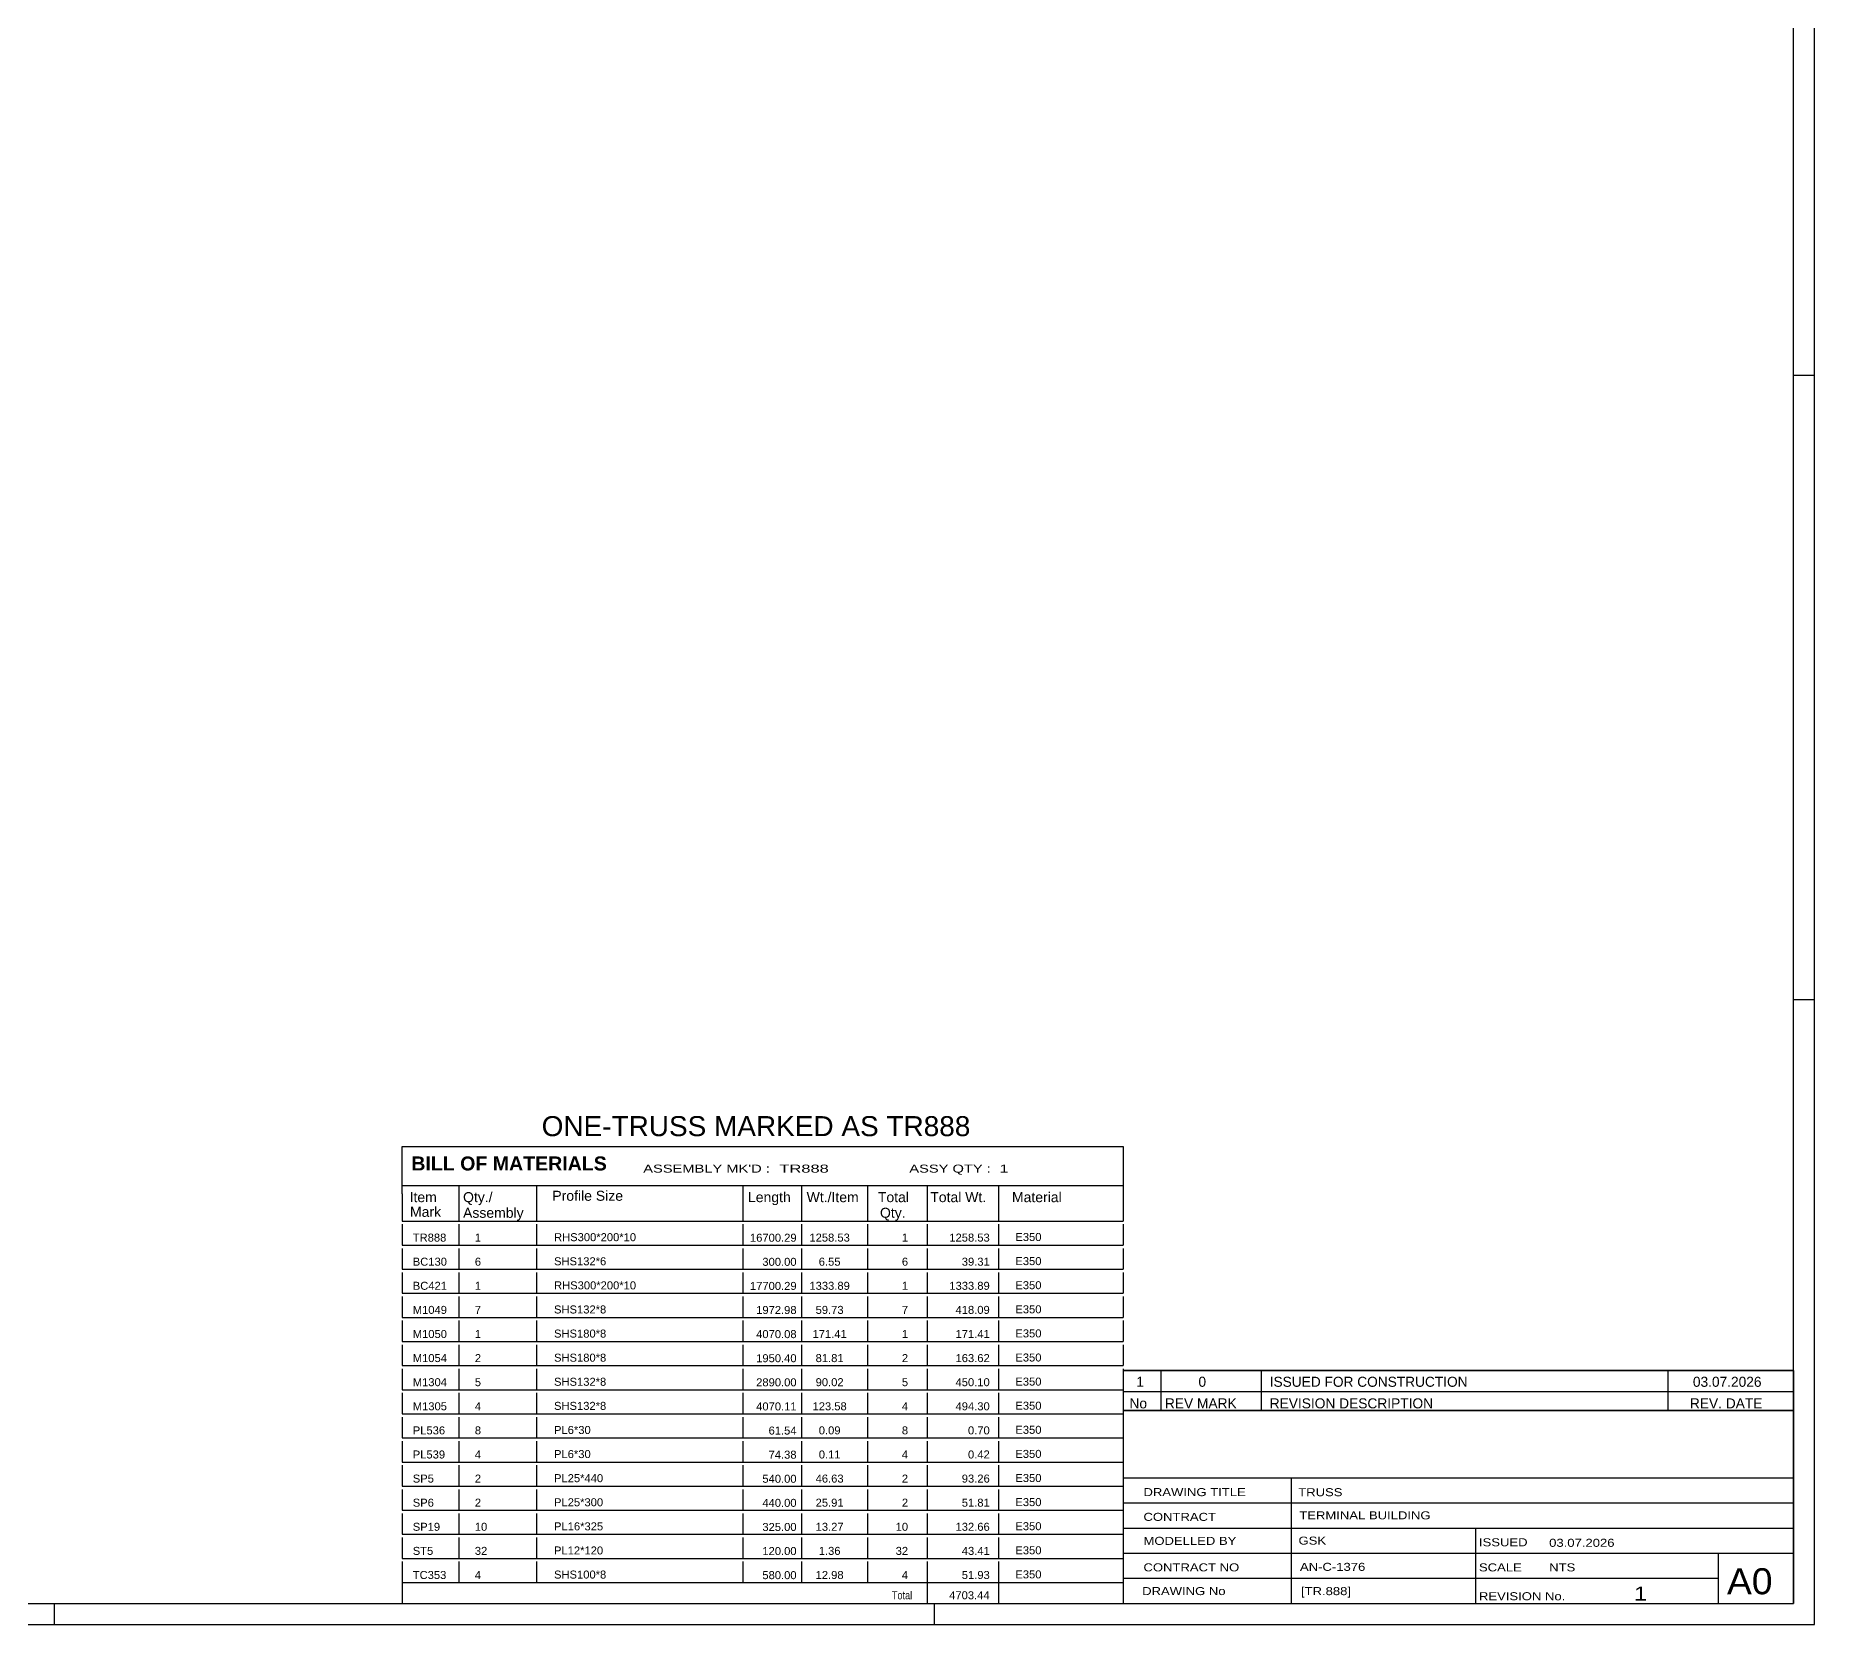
# Model space of a CAD drawing. Header units: millimetres. Extents: x 0 to 1189, y 0 to 841.
# Drawn here: x 764.5 to 1189, y 0 to 379.1 of the extents above; entities that cross this region are included whole.
import ezdxf

# ---------------------------------------------------------------- set-up
doc = ezdxf.new("R2010")
doc.units = ezdxf.units.MM
doc.styles.add('Arial', font='ARIAL.TTF', dxfattribs={"height": 0.2})
doc.styles.add('Arial Bold', font='ARIALBD.TTF', dxfattribs={"height": 0.2})
doc.styles.add('Arial Narrow', font='ARIALN.TTF', dxfattribs={"height": 0.2})

# ---------------------------------------------------------------- blocks, each defined once
blk = doc.blocks.new('Unknown-761548908-1132')
at = {"color": 5, "linetype": 'Continuous'}
for p, q in [((1189, 0), (1189, 841)), ((1184, 5), (1184, 836)), ((1189, 298), (1184, 298)), ((1189, 149), (1184, 149)), ((5, 5), (1184, 5)), ((769, 0), (769, 5)), ((979, 0), (979, 5)), ((0, 0), (1189, 0))]:
    blk.add_line(p, q, dxfattribs=at)
blk = doc.blocks.new('Unknown-761548908-33779')
at = {"color": 7, "linetype": 'Continuous'}
for p, q in [((1024, 60.55), (1184, 60.55)), ((1184, 60.55), (1024, 60.55)), ((1024, 60.55), (1024, 55.55)), ((1033, 60.55), (1033, 55.55)), ((1057, 60.55), (1057, 55.55)), ((1154, 60.55), (1154, 55.55)), ((1184, 60.55), (1184, 55.55)), ((1024, 55.55), (1184, 55.55)), ((1024, 55.55), (1024, 51.05)), ((1024, 55.55), (1184, 55.55)), ((1033, 55.55), (1033, 51.05)), ((1057, 55.55), (1057, 51.05)), ((1154, 55.55), (1154, 51.05)), ((1184, 55.55), (1184, 51.05)), ((1184, 51.05), (1024, 51.05))]:
    blk.add_line(p, q, dxfattribs=at)
at = {"color": 7, "linetype": 'Continuous', "style": 'Arial Narrow'}
for s, height, width, p in [('1', 2.39, 1.196471, (1027.16, 56.7)), ('0', 2.39, 1.196471, (1042, 56.7)), ('ISSUED FOR CONSTRUCTION', 2.3861, 1.196471, (1059, 56.7)), ('03.07.2026', 2.386, 1.196471, (1160, 56.7)), ('No', 2.386, 1.2, (1025.54, 51.55)), ('REV MARK', 2.386, 1.2, (1034, 51.55)), ('REVISION DESCRIPTION', 2.3861, 1.2, (1059, 51.55)), ('REV. DATE', 2.386, 1.2, (1159.28, 51.55))]:
    blk.add_text(s, height=height, dxfattribs=dict(at, width=width)).set_placement(p)
blk = doc.blocks.new('Unknown-761548908-33780')
at = {"color": 7, "linetype": 'Continuous'}
for p, q in [((1024, 51.05), (1024, 5)), ((1024, 51.05), (1184, 51.05)), ((1184, 51.05), (1184, 5)), ((1024, 35), (1184, 35)), ((1064.14, 35), (1064.14, 5)), ((1024, 29), (1184, 29)), ((1024, 23), (1184, 23)), ((1108.14, 23), (1108.14, 5)), ((1024, 17), (1184, 17)), ((1166.14, 5), (1166.14, 17)), ((1024, 11), (1166, 11)), ((1024, 5), (1184, 5))]:
    blk.add_line(p, q, dxfattribs=at)
at = {"color": 7, "style": 'Arial Narrow'}
for s, height, width, p in [('DRAWING TITLE', 1.9089, 1.425378, (1028.88, 30.61)), ('TRUSS  ', 1.909, 1.425378, (1065.81, 30.59)), ('CONTRACT', 1.909, 1.425378, (1028.88, 24.71)), ('TERMINAL BUILDING', 1.9089, 1.425378, (1066.06, 25.07)), ('MODELLED BY', 1.9089, 1.425378, (1028.88, 18.98)), ('GSK', 1.909, 1.425378, (1065.88, 19.04)), ('ISSUED', 1.909, 1.425378, (1108.94, 18.64)), ('03.07.2026', 1.909, 1.425378, (1125.69, 18.52)), ('CONTRACT NO', 1.9089, 1.425378, (1028.88, 12.66)), ('AN-C-1376', 1.909, 1.425378, (1066.23, 12.78)), ('SCALE', 1.909, 1.425378, (1108.94, 12.65)), ('A0', 6.204, 1.25, (1168.14, 7.2)), ('DRAWING No', 1.909, 1.425378, (1028.56, 7)), ('[TR.888]', 1.909, 1.425378, (1066.46, 6.99)), ('1', 3.34, 1.5, (1145.91, 5.68)), ('REVISION No.', 1.9089, 1.425378, (1108.94, 5.77))]:
    blk.add_text(s, height=height, dxfattribs=dict(at, width=width)).set_placement(p)
at = {"color": 7, "linetype": 'Continuous', "style": 'Arial Narrow', "width": 1.425378}
blk.add_text('NTS', height=1.909, dxfattribs=at).set_placement((1125.7, 12.65))
blk = doc.blocks.new('Unknown-761548908-33781')
at = {"color": 7, "linetype": 'Continuous'}
for p, q in [((852, 114), (1024, 114)), ((852, 102.75), (852, 114)), ((1024, 114), (1024, 102.75)), ((852, 104.75), (1024, 104.75)), ((852, 102.75), (852, 97.75)), ((865.5, 104.75), (865.5, 96.25)), ((884, 104.75), (884, 96.25)), ((933.28, 104.75), (933.28, 96.25)), ((947.28, 104.75), (947.28, 96.25)), ((963, 104.75), (963, 96.25)), ((977.28, 104.75), (977.28, 96.25)), ((994.28, 104.75), (994.28, 96.25)), ((1024, 102.75), (1024, 96.25)), ((852, 97.75), (852, 96.25)), ((852, 96.25), (1024, 96.25)), ((852, 95.48), (852, 90.5)), ((865.5, 95.48), (865.5, 90.5)), ((884, 95.48), (884, 90.5)), ((933.28, 95.48), (933.28, 90.5)), ((947.28, 95.48), (947.28, 90.5)), ((963, 95.48), (963, 90.5)), ((977.28, 95.48), (977.28, 90.5)), ((994.28, 95.48), (994.28, 90.5)), ((1024, 95.48), (1024, 90.5)), ((852, 90.5), (1024, 90.5)), ((852, 89.73), (852, 84.75)), ((865.5, 89.73), (865.5, 84.75)), ((884, 89.73), (884, 84.75)), ((933.28, 89.73), (933.28, 84.75)), ((947.28, 89.73), (947.28, 84.75)), ((963, 89.73), (963, 84.75)), ((977.28, 89.73), (977.28, 84.75)), ((994.28, 89.73), (994.28, 84.75)), ((1024, 89.73), (1024, 84.75)), ((852, 84.75), (1024, 84.75)), ((852, 83.98), (852, 79)), ((865.5, 83.98), (865.5, 79)), ((884, 83.98), (884, 79)), ((933.28, 83.98), (933.28, 79)), ((947.28, 83.98), (947.28, 79)), ((963, 83.98), (963, 79)), ((977.28, 83.98), (977.28, 79)), ((994.28, 83.98), (994.28, 79)), ((1024, 83.98), (1024, 79)), ((852, 79), (1024, 79)), ((852, 78.23), (852, 73.25)), ((865.5, 78.23), (865.5, 73.25)), ((884, 78.23), (884, 73.25)), ((933.28, 78.23), (933.28, 73.25)), ((947.28, 78.23), (947.28, 73.25)), ((963, 78.23), (963, 73.25)), ((977.28, 78.23), (977.28, 73.25)), ((994.28, 78.23), (994.28, 73.25)), ((1024, 78.23), (1024, 73.25)), ((852, 73.25), (1024, 73.25)), ((852, 72.48), (852, 67.5)), ((865.5, 72.48), (865.5, 67.5)), ((884, 72.48), (884, 67.5)), ((933.28, 72.48), (933.28, 67.5)), ((947.28, 72.48), (947.28, 67.5)), ((963, 72.48), (963, 67.5)), ((977.28, 72.48), (977.28, 67.5)), ((994.28, 72.48), (994.28, 67.5)), ((1024, 72.48), (1024, 67.5)), ((852, 67.5), (1024, 67.5)), ((852, 66.73), (852, 61.75)), ((865.5, 66.73), (865.5, 61.75)), ((884, 66.73), (884, 61.75)), ((933.28, 66.73), (933.28, 61.75)), ((947.28, 66.73), (947.28, 61.75)), ((963, 66.73), (963, 61.75)), ((977.28, 66.73), (977.28, 61.75)), ((994.28, 66.73), (994.28, 61.75)), ((1024, 66.73), (1024, 61.75)), ((852, 61.75), (1024, 61.75)), ((852, 60.98), (852, 56)), ((865.5, 60.98), (865.5, 56)), ((884, 60.98), (884, 56)), ((933.28, 60.98), (933.28, 56)), ((947.28, 60.98), (947.28, 56)), ((963, 60.98), (963, 56)), ((977.28, 60.98), (977.28, 56)), ((994.28, 60.98), (994.28, 56)), ((1024, 60.98), (1024, 56)), ((852, 56), (1024, 56)), ((852, 55.23), (852, 50.25)), ((865.5, 55.23), (865.5, 50.25)), ((884, 55.23), (884, 50.25)), ((933.28, 55.23), (933.28, 50.25)), ((947.28, 55.23), (947.28, 50.25)), ((963, 55.23), (963, 50.25)), ((977.28, 55.23), (977.28, 50.25)), ((994.28, 55.23), (994.28, 50.25)), ((1024, 55.23), (1024, 50.25)), ((852, 50.25), (1024, 50.25)), ((852, 49.48), (852, 44.5)), ((865.5, 49.48), (865.5, 44.5)), ((884, 49.48), (884, 44.5)), ((933.28, 49.48), (933.28, 44.5)), ((947.28, 49.48), (947.28, 44.5)), ((963, 49.48), (963, 44.5)), ((977.28, 49.48), (977.28, 44.5)), ((994.28, 49.48), (994.28, 44.5)), ((1024, 49.48), (1024, 44.5)), ((852, 44.5), (1024, 44.5)), ((852, 43.73), (852, 38.75)), ((865.5, 43.73), (865.5, 38.75)), ((884, 43.73), (884, 38.75)), ((933.28, 43.73), (933.28, 38.75)), ((947.28, 43.73), (947.28, 38.75)), ((963, 43.73), (963, 38.75)), ((977.28, 43.73), (977.28, 38.75)), ((994.28, 43.73), (994.28, 38.75)), ((1024, 43.73), (1024, 38.75)), ((852, 38.75), (1024, 38.75)), ((852, 37.98), (852, 33)), ((865.5, 37.98), (865.5, 33)), ((884, 37.98), (884, 33)), ((933.28, 37.98), (933.28, 33)), ((947.28, 37.98), (947.28, 33)), ((963, 37.98), (963, 33)), ((977.28, 37.98), (977.28, 33)), ((994.28, 37.98), (994.28, 33)), ((1024, 37.98), (1024, 33)), ((852, 33), (1024, 33)), ((852, 32.23), (852, 27.25)), ((865.5, 32.23), (865.5, 27.25)), ((884, 32.23), (884, 27.25)), ((933.28, 32.23), (933.28, 27.25)), ((947.28, 32.23), (947.28, 27.25)), ((963, 32.23), (963, 27.25)), ((977.28, 32.23), (977.28, 27.25)), ((994.28, 32.23), (994.28, 27.25)), ((1024, 32.23), (1024, 27.25)), ((852, 27.25), (1024, 27.25)), ((852, 26.48), (852, 21.5)), ((865.5, 26.48), (865.5, 21.5)), ((884, 26.48), (884, 21.5)), ((933.28, 26.48), (933.28, 21.5)), ((947.28, 26.48), (947.28, 21.5)), ((963, 26.48), (963, 21.5)), ((977.28, 26.48), (977.28, 21.5)), ((994.28, 26.48), (994.28, 21.5)), ((1024, 26.48), (1024, 21.5)), ((852, 21.5), (1024, 21.5)), ((852, 20.73), (852, 15.75)), ((865.5, 20.73), (865.5, 15.75)), ((884, 20.73), (884, 15.75)), ((933.28, 20.73), (933.28, 15.75)), ((947.28, 20.73), (947.28, 15.75)), ((963, 20.73), (963, 15.75)), ((977.28, 20.73), (977.28, 15.75)), ((994.28, 20.73), (994.28, 15.75)), ((1024, 20.73), (1024, 15.75)), ((852, 15.75), (1024, 15.75)), ((852, 14.98), (852, 10)), ((865.5, 14.98), (865.5, 10)), ((884, 14.98), (884, 10)), ((933.28, 14.98), (933.28, 10)), ((947.28, 14.98), (947.28, 10)), ((963, 14.98), (963, 10)), ((977.28, 14.98), (977.28, 10)), ((994.28, 14.98), (994.28, 10)), ((1024, 14.98), (1024, 10)), ((852, 10), (1024, 10)), ((852, 10), (1024, 10)), ((852, 10), (852, 5)), ((977.28, 10), (977.28, 5)), ((994.28, 10), (994.28, 5)), ((1024, 10), (1024, 5)), ((852, 5), (1024, 5))]:
    blk.add_line(p, q, dxfattribs=at)
at = {"color": 7}
for s, height, style, p in [('BILL OF MATERIALS', 3.3405, 'Arial Bold', (854.15, 108.31)), ('Profile Size', 2.3877, 'Arial', (887.81, 101.08)), ('Mark', 2.388, 'Arial', (853.84, 97.25))]:
    blk.add_text(s, height=height, dxfattribs=dict(at, style=style)).set_placement(p)
at = {"color": 7, "linetype": 'Continuous', "style": 'Arial Narrow'}
for s, height, width, p in [("ASSEMBLY MK'D :", 1.9089, 1.6, (909.5, 107.8)), ('TR888', 1.909, 1.794707, (942, 107.8)), ('ASSY QTY :', 1.909, 1.6, (973, 107.8)), ('1', 1.91, 1.794707, (994.5, 107.8))]:
    blk.add_text(s, height=height, dxfattribs=dict(at, width=width)).set_placement(p)
at = {"color": 7, "linetype": 'Continuous'}
for s, height, style, p in [('Item', 2.388, 'Arial', (853.75, 100.75)), ('Qty./', 2.388, 'Arial', (866.5, 100.75)), ('Length', 2.388, 'Arial', (934.5, 100.75)), ('Wt./Item', 2.388, 'Arial', (948.5, 100.75)), ('Total', 2.388, 'Arial', (965.5, 100.75)), ('Total Wt.', 2.388, 'Arial', (978, 100.75)), ('Material', 2.388, 'Arial', (997.5, 100.75)), ('Assembly', 2.388, 'Arial', (866.5, 97.02)), ('Qty.', 2.388, 'Arial', (966, 97.02)), ('E350', 1.91, 'Arial', (998.31, 91.48)), ('TR888', 1.91, 'Arial', (854.5, 91.34)), ('1', 1.91, 'Arial', (869.31, 91.34)), ('RHS300*200*10', 1.9102, 'Arial', (888.21, 91.44)), ('16700.29', 1.91, 'Arial', (934.97, 91.31)), ('1258.53', 1.91, 'Arial', (949.16, 91.34)), ('1', 1.91, 'Arial', (971.22, 91.34)), ('1258.53', 1.91, 'Arial', (982.55, 91.34)), ('BC130', 1.91, 'Arial', (854.5, 85.59)), ('6', 1.91, 'Arial', (869.31, 85.59)), ('SHS132*6', 1.91, 'Arial', (888.21, 85.69)), ('300.00', 1.91, 'Arial', (937.93, 85.56)), ('6.55', 1.91, 'Arial', (951.39, 85.59)), ('6', 1.91, 'Arial', (971.22, 85.59)), ('39.31', 1.91, 'Arial', (985.52, 85.59)), ('E350', 1.91, 'Arial', (998.31, 85.73)), ('BC421', 1.91, 'Arial', (854.5, 79.84)), ('1', 1.91, 'Arial', (869.31, 79.84)), ('RHS300*200*10', 1.9102, 'Arial', (888.21, 79.94)), ('17700.29', 1.91, 'Arial', (934.97, 79.81)), ('1333.89', 1.91, 'Arial', (949.16, 79.84)), ('1', 1.91, 'Arial', (971.22, 79.84)), ('1333.89', 1.91, 'Arial', (982.55, 79.84)), ('E350', 1.91, 'Arial', (998.31, 79.98)), ('M1049', 1.91, 'Arial', (854.5, 74.09)), ('7', 1.91, 'Arial', (869.31, 74.09)), ('SHS132*8', 1.91, 'Arial', (888.21, 74.19)), ('1972.98', 1.91, 'Arial', (936.45, 74.06)), ('59.73', 1.91, 'Arial', (950.64, 74.09)), ('7', 1.91, 'Arial', (971.22, 74.09)), ('418.09', 1.91, 'Arial', (984.03, 74.09)), ('E350', 1.91, 'Arial', (998.31, 74.23)), ('M1050', 1.91, 'Arial', (854.5, 68.34)), ('1', 1.91, 'Arial', (869.31, 68.34)), ('SHS180*8', 1.91, 'Arial', (888.21, 68.44)), ('4070.08', 1.91, 'Arial', (936.45, 68.31)), ('171.41', 1.91, 'Arial', (949.9, 68.34)), ('1', 1.91, 'Arial', (971.22, 68.34)), ('171.41', 1.91, 'Arial', (984.03, 68.34)), ('E350', 1.91, 'Arial', (998.31, 68.48)), ('M1054', 1.91, 'Arial', (854.5, 62.59)), ('2', 1.91, 'Arial', (869.31, 62.59)), ('SHS180*8', 1.91, 'Arial', (888.21, 62.69)), ('1950.40', 1.91, 'Arial', (936.45, 62.56)), ('81.81', 1.91, 'Arial', (950.64, 62.59)), ('2', 1.91, 'Arial', (971.22, 62.59)), ('163.62', 1.91, 'Arial', (984.03, 62.59)), ('E350', 1.91, 'Arial', (998.31, 62.73)), ('M1304', 1.91, 'Arial', (854.5, 56.84)), ('5', 1.91, 'Arial', (869.31, 56.84)), ('SHS132*8', 1.91, 'Arial', (888.21, 56.94)), ('2890.00', 1.91, 'Arial', (936.45, 56.81)), ('90.02', 1.91, 'Arial', (950.64, 56.84)), ('5', 1.91, 'Arial', (971.22, 56.84)), ('450.10', 1.91, 'Arial', (984.03, 56.84)), ('E350', 1.91, 'Arial', (998.31, 56.98)), ('M1305', 1.91, 'Arial', (854.5, 51.09)), ('4', 1.91, 'Arial', (869.31, 51.09)), ('SHS132*8', 1.91, 'Arial', (888.21, 51.19)), ('4070.11', 1.91, 'Arial', (936.45, 51.06)), ('123.58', 1.91, 'Arial', (949.9, 51.09)), ('4', 1.91, 'Arial', (971.22, 51.09)), ('494.30', 1.91, 'Arial', (984.03, 51.09)), ('E350', 1.91, 'Arial', (998.31, 51.23)), ('PL536', 1.91, 'Arial', (854.5, 45.34)), ('8', 1.91, 'Arial', (869.31, 45.34)), ('PL6*30', 1.91, 'Arial', (888.21, 45.44)), ('61.54', 1.91, 'Arial', (939.41, 45.3)), ('0.09', 1.91, 'Arial', (951.39, 45.34)), ('8', 1.91, 'Arial', (971.22, 45.34)), ('0.70', 1.91, 'Arial', (987, 45.34)), ('E350', 1.91, 'Arial', (998.31, 45.48)), ('PL539', 1.91, 'Arial', (854.5, 39.59)), ('4', 1.91, 'Arial', (869.31, 39.59)), ('PL6*30', 1.91, 'Arial', (888.21, 39.69)), ('74.38', 1.91, 'Arial', (939.41, 39.55)), ('0.11', 1.91, 'Arial', (951.39, 39.59)), ('4', 1.91, 'Arial', (971.22, 39.59)), ('0.42', 1.91, 'Arial', (987, 39.59)), ('E350', 1.91, 'Arial', (998.31, 39.73)), ('SP5', 1.91, 'Arial', (854.5, 33.84)), ('2', 1.91, 'Arial', (869.31, 33.84)), ('PL25*440', 1.91, 'Arial', (888.21, 33.94)), ('540.00', 1.91, 'Arial', (937.93, 33.8)), ('46.63', 1.91, 'Arial', (950.64, 33.84)), ('2', 1.91, 'Arial', (971.22, 33.84)), ('93.26', 1.91, 'Arial', (985.52, 33.84)), ('E350', 1.91, 'Arial', (998.31, 33.98)), ('SP6', 1.91, 'Arial', (854.5, 28.09)), ('2', 1.91, 'Arial', (869.31, 28.09)), ('PL25*300', 1.91, 'Arial', (888.21, 28.19)), ('440.00', 1.91, 'Arial', (937.93, 28.05)), ('25.91', 1.91, 'Arial', (950.64, 28.09)), ('2', 1.91, 'Arial', (971.22, 28.09)), ('51.81', 1.91, 'Arial', (985.52, 28.09)), ('E350', 1.91, 'Arial', (998.31, 28.23)), ('SP19', 1.91, 'Arial', (854.5, 22.34)), ('10', 1.91, 'Arial', (869.31, 22.34)), ('PL16*325', 1.91, 'Arial', (888.21, 22.44)), ('325.00', 1.91, 'Arial', (937.93, 22.3)), ('13.27', 1.91, 'Arial', (950.64, 22.34)), ('10', 1.91, 'Arial', (969.74, 22.34)), ('132.66', 1.91, 'Arial', (984.03, 22.34)), ('E350', 1.91, 'Arial', (998.31, 22.48)), ('ST5', 1.91, 'Arial', (854.5, 16.59)), ('32', 1.91, 'Arial', (869.31, 16.59)), ('PL12*120', 1.91, 'Arial', (888.21, 16.69)), ('120.00', 1.91, 'Arial', (937.93, 16.55)), ('1.36', 1.91, 'Arial', (951.39, 16.59)), ('32', 1.91, 'Arial', (969.74, 16.59)), ('43.41', 1.91, 'Arial', (985.52, 16.59)), ('E350', 1.91, 'Arial', (998.31, 16.73)), ('TC353', 1.91, 'Arial', (854.5, 10.84)), ('4', 1.91, 'Arial', (869.31, 10.84)), ('SHS100*8', 1.91, 'Arial', (888.21, 10.94)), ('580.00', 1.91, 'Arial', (937.93, 10.8)), ('12.98', 1.91, 'Arial', (950.64, 10.84)), ('4', 1.91, 'Arial', (971.22, 10.84)), ('51.93', 1.91, 'Arial', (985.52, 10.84)), ('E350', 1.91, 'Arial', (998.31, 10.98)), ('Total', 1.909, 'Arial Narrow', (968.83, 6)), ('4703.44', 1.91, 'Arial', (982.52, 6))]:
    blk.add_text(s, height=height, dxfattribs=dict(at, style=style)).set_placement(p)
blk = doc.blocks.new('Unknown-761548908-33782')
at = {"color": 2, "linetype": 'Continuous'}
blk.add_line((878, 114), (995.5, 114), dxfattribs=at)
at = {"color": 7, "style": 'Arial'}
blk.add_text('ONE-TRUSS MARKED AS TR888', height=4.7754, dxfattribs=at).set_placement((885.26, 116.5))

msp = doc.modelspace()

# ---------------------------------------------------------------- block references
for name in ['Unknown-761548908-1132', 'Unknown-761548908-33782', 'Unknown-761548908-33781', 'Unknown-761548908-33779', 'Unknown-761548908-33780']:
    msp.add_blockref(name, (0, 0))

doc.saveas('drawing.dxf')
